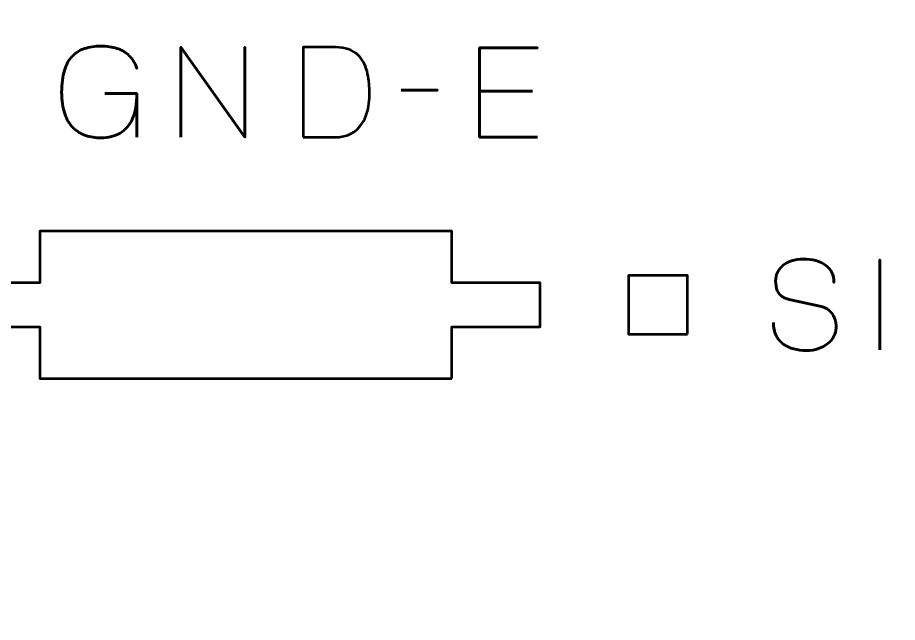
# Model space of a CAD drawing. Header units: centimetres. Extents: x -19.1 to -3.9, y -17.5 to -12.2.
# Drawn here: x -6.823 to -5.328, y -16.389 to -15.362 of the extents above; entities that cross this region are included whole.
import ezdxf

# ---------------------------------------------------------------- set-up
doc = ezdxf.new("R2010")
doc.units = ezdxf.units.CM
doc.header["$MEASUREMENT"] = 0
doc.layers.add('Layer 1', color=7, linetype='Continuous')

msp = doc.modelspace()

# ---------------------------------------------------------------- linework, layer by layer
at = {"layer": 'Layer 1', "lineweight": 53}
for points, knots in [([(-9.15, -17), (-9.15, -17), (-9.15, -12.7), (-9.15, -12.7), (-9.15, -12.7), (-9.15, -12.42391), (-8.92609, -12.2), (-8.65, -12.2), (-8.65, -12.2), (-8.65, -12.2), (-4.35, -12.2), (-4.35, -12.2), (-4.35, -12.2), (-4.07391, -12.2), (-3.85, -12.42391), (-3.85, -12.7), (-3.85, -12.7), (-3.85, -12.7), (-3.85, -17), (-3.85, -17), (-3.85, -17), (-3.85, -17.27609), (-4.07391, -17.5), (-4.35, -17.5), (-4.35, -17.5), (-4.35, -17.5), (-8.65, -17.5), (-8.65, -17.5), (-8.65, -17.5), (-8.92609, -17.5), (-9.15, -17.27609), (-9.15, -17)], [0, 0, 0, 0, 0.125, 0.125, 0.125, 0.125, 0.25, 0.25, 0.25, 0.25, 0.375, 0.375, 0.375, 0.375, 0.5, 0.5, 0.5, 0.5, 0.625, 0.625, 0.625, 0.625, 0.75, 0.75, 0.75, 0.75, 0.875, 0.875, 0.875, 0.875, 1, 1, 1, 1]), ([(-6.08501, -15.975), (-6.08501, -15.975), (-6.78501, -15.975), (-6.78501, -15.975), (-6.78501, -15.975), (-6.78501, -15.975), (-6.78501, -15.8875), (-6.78501, -15.8875), (-6.78501, -15.8875), (-6.78501, -15.8875), (-6.93501, -15.8875), (-6.93501, -15.8875), (-6.93501, -15.8875), (-6.93501, -15.8875), (-6.93501, -15.8125), (-6.93501, -15.8125), (-6.93501, -15.8125), (-6.93501, -15.8125), (-6.78501, -15.8125), (-6.78501, -15.8125), (-6.78501, -15.8125), (-6.78501, -15.8125), (-6.78501, -15.725), (-6.78501, -15.725), (-6.78501, -15.725), (-6.78501, -15.725), (-6.08501, -15.725), (-6.08501, -15.725), (-6.08501, -15.725), (-6.08501, -15.725), (-6.08501, -15.8125), (-6.08501, -15.8125), (-6.08501, -15.8125), (-6.08501, -15.8125), (-5.93501, -15.8125), (-5.93501, -15.8125), (-5.93501, -15.8125), (-5.93501, -15.8125), (-5.93501, -15.8875), (-5.93501, -15.8875), (-5.93501, -15.8875), (-5.93501, -15.8875), (-6.08501, -15.8875), (-6.08501, -15.8875), (-6.08501, -15.8875), (-6.08501, -15.8875), (-6.08501, -15.975), (-6.08501, -15.975)], [0, 0, 0, 0, 0.0833333, 0.0833333, 0.0833333, 0.0833333, 0.1666667, 0.1666667, 0.1666667, 0.1666667, 0.25, 0.25, 0.25, 0.25, 0.3333333, 0.3333333, 0.3333333, 0.3333333, 0.4166667, 0.4166667, 0.4166667, 0.4166667, 0.5, 0.5, 0.5, 0.5, 0.5833333, 0.5833333, 0.5833333, 0.5833333, 0.6666667, 0.6666667, 0.6666667, 0.6666667, 0.75, 0.75, 0.75, 0.75, 0.8333333, 0.8333333, 0.8333333, 0.8333333, 0.9166667, 0.9166667, 0.9166667, 0.9166667, 1, 1, 1, 1]), ([(-5.68501, -15.9), (-5.68501, -15.9), (-5.78501, -15.9), (-5.78501, -15.9), (-5.78501, -15.9), (-5.78501, -15.9), (-5.78501, -15.8), (-5.78501, -15.8), (-5.78501, -15.8), (-5.78501, -15.8), (-5.68501, -15.8), (-5.68501, -15.8), (-5.68501, -15.8), (-5.68501, -15.8), (-5.68501, -15.9), (-5.68501, -15.9)], [0, 0, 0, 0, 0.25, 0.25, 0.25, 0.25, 0.5, 0.5, 0.5, 0.5, 0.75, 0.75, 0.75, 0.75, 1, 1, 1, 1])]:
    msp.add_open_spline(points, degree=3, knots=knots, dxfattribs=at)
at = {"layer": 'Layer 1', "color": 5, "lineweight": 53}
for points, knots in [([(-6.67459, -15.49122), (-6.67459, -15.49122), (-6.62019, -15.49122), (-6.62019, -15.49122), (-6.62019, -15.49122), (-6.62026, -15.50854), (-6.62273, -15.52275), (-6.62767, -15.53383), (-6.62767, -15.53383), (-6.63261, -15.54494), (-6.63959, -15.55313), (-6.6487, -15.55846), (-6.6487, -15.55846), (-6.6578, -15.56375), (-6.66859, -15.56639), (-6.68115, -15.56636), (-6.68115, -15.56636), (-6.69057, -15.56639), (-6.69932, -15.56509), (-6.7074, -15.56237), (-6.7074, -15.56237), (-6.71548, -15.55969), (-6.72257, -15.55532), (-6.72864, -15.54928), (-6.72864, -15.54928), (-6.7347, -15.54325), (-6.73947, -15.53528), (-6.74285, -15.52536), (-6.74285, -15.52536), (-6.74624, -15.51545), (-6.74797, -15.50328), (-6.74804, -15.48889), (-6.74804, -15.48889), (-6.748, -15.47442), (-6.74649, -15.46222), (-6.74349, -15.4522), (-6.74349, -15.4522), (-6.74045, -15.44221), (-6.73608, -15.43417), (-6.73029, -15.42807), (-6.73029, -15.42807), (-6.72454, -15.422), (-6.71752, -15.41759), (-6.70927, -15.41484), (-6.70927, -15.41484), (-6.70101, -15.41209), (-6.69166, -15.41075), (-6.68115, -15.41078), (-6.68115, -15.41078), (-6.67117, -15.41075), (-6.66221, -15.41198), (-6.65423, -15.41449), (-6.65423, -15.41449), (-6.64626, -15.41699), (-6.63942, -15.42101), (-6.6337, -15.42655), (-6.6337, -15.42655), (-6.62795, -15.43209), (-6.62347, -15.43939), (-6.62019, -15.44846), (-6.62019, -15.44846), (-6.62347, -15.43939), (-6.62795, -15.43209), (-6.6337, -15.42655), (-6.6337, -15.42655), (-6.63942, -15.42101), (-6.64626, -15.41699), (-6.65423, -15.41449), (-6.65423, -15.41449), (-6.66221, -15.41198), (-6.67117, -15.41075), (-6.68115, -15.41078), (-6.68115, -15.41078), (-6.69166, -15.41075), (-6.70101, -15.41209), (-6.70927, -15.41484), (-6.70927, -15.41484), (-6.71752, -15.41759), (-6.72454, -15.422), (-6.73029, -15.42807), (-6.73029, -15.42807), (-6.73608, -15.43417), (-6.74045, -15.44221), (-6.74349, -15.4522), (-6.74349, -15.4522), (-6.74649, -15.46222), (-6.748, -15.47442), (-6.74804, -15.48889), (-6.74804, -15.48889), (-6.74797, -15.50328), (-6.74624, -15.51545), (-6.74285, -15.52536), (-6.74285, -15.52536), (-6.73947, -15.53528), (-6.7347, -15.54325), (-6.72864, -15.54928), (-6.72864, -15.54928), (-6.72257, -15.55532), (-6.71548, -15.55969), (-6.7074, -15.56237), (-6.7074, -15.56237), (-6.69932, -15.56509), (-6.69057, -15.56639), (-6.68115, -15.56636), (-6.68115, -15.56636), (-6.66859, -15.56639), (-6.6578, -15.56375), (-6.6487, -15.55846), (-6.6487, -15.55846), (-6.63959, -15.55313), (-6.63261, -15.54494), (-6.62767, -15.53383), (-6.62767, -15.53383), (-6.62273, -15.52275), (-6.62026, -15.50854), (-6.62019, -15.49122), (-6.62019, -15.49122), (-6.62019, -15.49122), (-6.67459, -15.49122), (-6.67459, -15.49122)], [0, 0, 0, 0, 0.0333333, 0.0333333, 0.0333333, 0.0333333, 0.0666667, 0.0666667, 0.0666667, 0.0666667, 0.1, 0.1, 0.1, 0.1, 0.1333333, 0.1333333, 0.1333333, 0.1333333, 0.1666667, 0.1666667, 0.1666667, 0.1666667, 0.2, 0.2, 0.2, 0.2, 0.2333333, 0.2333333, 0.2333333, 0.2333333, 0.2666667, 0.2666667, 0.2666667, 0.2666667, 0.3, 0.3, 0.3, 0.3, 0.3333333, 0.3333333, 0.3333333, 0.3333333, 0.3666667, 0.3666667, 0.3666667, 0.3666667, 0.4, 0.4, 0.4, 0.4, 0.4333333, 0.4333333, 0.4333333, 0.4333333, 0.4666667, 0.4666667, 0.4666667, 0.4666667, 0.5, 0.5, 0.5, 0.5, 0.5333333, 0.5333333, 0.5333333, 0.5333333, 0.5666667, 0.5666667, 0.5666667, 0.5666667, 0.6, 0.6, 0.6, 0.6, 0.6333333, 0.6333333, 0.6333333, 0.6333333, 0.6666667, 0.6666667, 0.6666667, 0.6666667, 0.7, 0.7, 0.7, 0.7, 0.7333333, 0.7333333, 0.7333333, 0.7333333, 0.7666667, 0.7666667, 0.7666667, 0.7666667, 0.8, 0.8, 0.8, 0.8, 0.8333333, 0.8333333, 0.8333333, 0.8333333, 0.8666667, 0.8666667, 0.8666667, 0.8666667, 0.9, 0.9, 0.9, 0.9, 0.9333333, 0.9333333, 0.9333333, 0.9333333, 0.9666667, 0.9666667, 0.9666667, 0.9666667, 1, 1, 1, 1]), ([(-6.54547, -15.5653), (-6.54547, -15.5653), (-6.54547, -15.41269), (-6.54547, -15.41269), (-6.54547, -15.41269), (-6.54547, -15.41269), (-6.43667, -15.5653), (-6.43667, -15.5653), (-6.43667, -15.5653), (-6.43667, -15.5653), (-6.43667, -15.41269), (-6.43667, -15.41269), (-6.43667, -15.41269), (-6.43667, -15.41269), (-6.43667, -15.5653), (-6.43667, -15.5653), (-6.43667, -15.5653), (-6.43667, -15.5653), (-6.54547, -15.41269), (-6.54547, -15.41269), (-6.54547, -15.41269), (-6.54547, -15.41269), (-6.54547, -15.5653), (-6.54547, -15.5653)], [0, 0, 0, 0, 0.1666667, 0.1666667, 0.1666667, 0.1666667, 0.3333333, 0.3333333, 0.3333333, 0.3333333, 0.5, 0.5, 0.5, 0.5, 0.6666667, 0.6666667, 0.6666667, 0.6666667, 0.8333333, 0.8333333, 0.8333333, 0.8333333, 1, 1, 1, 1]), ([(-6.33782, -15.5653), (-6.33782, -15.5653), (-6.33782, -15.41269), (-6.33782, -15.41269), (-6.33782, -15.41269), (-6.33782, -15.41269), (-6.28279, -15.41269), (-6.28279, -15.41269), (-6.28279, -15.41269), (-6.27442, -15.41272), (-6.26719, -15.41381), (-6.26109, -15.41597), (-6.26109, -15.41597), (-6.25502, -15.41812), (-6.24987, -15.42108), (-6.24571, -15.42482), (-6.24571, -15.42482), (-6.24151, -15.4286), (-6.23812, -15.43294), (-6.23548, -15.4378), (-6.23548, -15.4378), (-6.23283, -15.44271), (-6.23078, -15.44793), (-6.22934, -15.45347), (-6.22934, -15.45347), (-6.22789, -15.45897), (-6.22687, -15.46458), (-6.22623, -15.47026), (-6.22623, -15.47026), (-6.2256, -15.47594), (-6.22518, -15.48144), (-6.225, -15.48677), (-6.225, -15.48677), (-6.22475, -15.4921), (-6.22493, -15.49771), (-6.22549, -15.5036), (-6.22549, -15.5036), (-6.22606, -15.50949), (-6.22712, -15.51538), (-6.2287, -15.52124), (-6.2287, -15.52124), (-6.23026, -15.52709), (-6.23248, -15.53267), (-6.23534, -15.53792), (-6.23534, -15.53792), (-6.23816, -15.54322), (-6.24176, -15.54791), (-6.24606, -15.552), (-6.24606, -15.552), (-6.2504, -15.55609), (-6.25559, -15.55934), (-6.26165, -15.5617), (-6.26165, -15.5617), (-6.26772, -15.56407), (-6.27478, -15.56526), (-6.28279, -15.5653), (-6.28279, -15.5653), (-6.28279, -15.5653), (-6.33782, -15.5653), (-6.33782, -15.5653)], [0, 0, 0, 0, 0.0666667, 0.0666667, 0.0666667, 0.0666667, 0.1333333, 0.1333333, 0.1333333, 0.1333333, 0.2, 0.2, 0.2, 0.2, 0.2666667, 0.2666667, 0.2666667, 0.2666667, 0.3333333, 0.3333333, 0.3333333, 0.3333333, 0.4, 0.4, 0.4, 0.4, 0.4666667, 0.4666667, 0.4666667, 0.4666667, 0.5333333, 0.5333333, 0.5333333, 0.5333333, 0.6, 0.6, 0.6, 0.6, 0.6666667, 0.6666667, 0.6666667, 0.6666667, 0.7333333, 0.7333333, 0.7333333, 0.7333333, 0.8, 0.8, 0.8, 0.8, 0.8666667, 0.8666667, 0.8666667, 0.8666667, 0.9333333, 0.9333333, 0.9333333, 0.9333333, 1, 1, 1, 1]), ([(-6.33782, -15.5653), (-6.33782, -15.5653), (-6.33782, -15.41269), (-6.33782, -15.41269), (-6.33782, -15.41269), (-6.33782, -15.41269), (-6.28279, -15.41269), (-6.28279, -15.41269), (-6.28279, -15.41269), (-6.27442, -15.41272), (-6.26719, -15.41381), (-6.26109, -15.41597), (-6.26109, -15.41597), (-6.25502, -15.41812), (-6.24987, -15.42108), (-6.24571, -15.42482), (-6.24571, -15.42482), (-6.24151, -15.4286), (-6.23812, -15.43294), (-6.23548, -15.4378), (-6.23548, -15.4378), (-6.23283, -15.44271), (-6.23078, -15.44793), (-6.22934, -15.45347), (-6.22934, -15.45347), (-6.22789, -15.45897), (-6.22687, -15.46458), (-6.22623, -15.47026), (-6.22623, -15.47026), (-6.2256, -15.47594), (-6.22518, -15.48144), (-6.225, -15.48677), (-6.225, -15.48677), (-6.22475, -15.4921), (-6.22493, -15.49771), (-6.22549, -15.5036), (-6.22549, -15.5036), (-6.22606, -15.50949), (-6.22712, -15.51538), (-6.2287, -15.52124), (-6.2287, -15.52124), (-6.23026, -15.52709), (-6.23248, -15.53267), (-6.23534, -15.53792), (-6.23534, -15.53792), (-6.23816, -15.54322), (-6.24176, -15.54791), (-6.24606, -15.552), (-6.24606, -15.552), (-6.2504, -15.55609), (-6.25559, -15.55934), (-6.26165, -15.5617), (-6.26165, -15.5617), (-6.26772, -15.56407), (-6.27478, -15.56526), (-6.28279, -15.5653), (-6.28279, -15.5653), (-6.28279, -15.5653), (-6.33782, -15.5653), (-6.33782, -15.5653)], [0, 0, 0, 0, 0.0666667, 0.0666667, 0.0666667, 0.0666667, 0.1333333, 0.1333333, 0.1333333, 0.1333333, 0.2, 0.2, 0.2, 0.2, 0.2666667, 0.2666667, 0.2666667, 0.2666667, 0.3333333, 0.3333333, 0.3333333, 0.3333333, 0.4, 0.4, 0.4, 0.4, 0.4666667, 0.4666667, 0.4666667, 0.4666667, 0.5333333, 0.5333333, 0.5333333, 0.5333333, 0.6, 0.6, 0.6, 0.6, 0.6666667, 0.6666667, 0.6666667, 0.6666667, 0.7333333, 0.7333333, 0.7333333, 0.7333333, 0.8, 0.8, 0.8, 0.8, 0.8666667, 0.8666667, 0.8666667, 0.8666667, 0.9333333, 0.9333333, 0.9333333, 0.9333333, 1, 1, 1, 1]), ([(-5.93988, -15.5653), (-5.93988, -15.5653), (-6.03852, -15.5653), (-6.03852, -15.5653), (-6.03852, -15.5653), (-6.03852, -15.5653), (-6.03852, -15.41353), (-6.03852, -15.41353), (-6.03852, -15.41353), (-6.03852, -15.41353), (-5.93988, -15.41353), (-5.93988, -15.41353), (-5.93988, -15.41353), (-5.93988, -15.41353), (-6.03852, -15.41353), (-6.03852, -15.41353), (-6.03852, -15.41353), (-6.03852, -15.41353), (-6.03852, -15.5653), (-6.03852, -15.5653), (-6.03852, -15.5653), (-6.03852, -15.5653), (-5.93988, -15.5653), (-5.93988, -15.5653)], [0, 0, 0, 0, 0.1666667, 0.1666667, 0.1666667, 0.1666667, 0.3333333, 0.3333333, 0.3333333, 0.3333333, 0.5, 0.5, 0.5, 0.5, 0.6666667, 0.6666667, 0.6666667, 0.6666667, 0.8333333, 0.8333333, 0.8333333, 0.8333333, 1, 1, 1, 1]), ([(-6.62019, -15.5653), (-6.62019, -15.5653), (-6.62019, -15.49122), (-6.62019, -15.49122), (-6.62019, -15.49122), (-6.62019, -15.49122), (-6.62019, -15.5653), (-6.62019, -15.5653)], [0, 0, 0, 0, 0.5, 0.5, 0.5, 0.5, 1, 1, 1, 1]), ([(-6.17145, -15.4855), (-6.17145, -15.4855), (-6.10985, -15.4855), (-6.10985, -15.4855), (-6.10985, -15.4855), (-6.10985, -15.4855), (-6.17145, -15.4855), (-6.17145, -15.4855)], [0, 0, 0, 0, 0.5, 0.5, 0.5, 0.5, 1, 1, 1, 1]), ([(-5.94835, -15.48719), (-5.94835, -15.48719), (-6.03852, -15.48719), (-6.03852, -15.48719), (-6.03852, -15.48719), (-6.03852, -15.48719), (-5.94835, -15.48719), (-5.94835, -15.48719)], [0, 0, 0, 0, 0.5, 0.5, 0.5, 0.5, 1, 1, 1, 1]), ([(-5.53909, -15.88017), (-5.53902, -15.8886), (-5.53754, -15.89583), (-5.53457, -15.90186), (-5.53457, -15.90186), (-5.53165, -15.90786), (-5.52755, -15.91276), (-5.5224, -15.91657), (-5.5224, -15.91657), (-5.51722, -15.92035), (-5.51126, -15.92313), (-5.50452, -15.92493), (-5.50452, -15.92493), (-5.49781, -15.9267), (-5.49062, -15.92758), (-5.483, -15.92758), (-5.483, -15.92758), (-5.47531, -15.92754), (-5.46839, -15.92642), (-5.46222, -15.92426), (-5.46222, -15.92426), (-5.45608, -15.92211), (-5.45082, -15.91922), (-5.44641, -15.91559), (-5.44641, -15.91559), (-5.44204, -15.91195), (-5.43865, -15.90789), (-5.43625, -15.90338), (-5.43625, -15.90338), (-5.43385, -15.89886), (-5.43258, -15.89424), (-5.43241, -15.88948), (-5.43241, -15.88948), (-5.4322, -15.88324), (-5.43311, -15.87752), (-5.43512, -15.87237), (-5.43512, -15.87237), (-5.43714, -15.86722), (-5.44024, -15.86291), (-5.44444, -15.85939), (-5.44444, -15.85939), (-5.4486, -15.85586), (-5.45386, -15.85339), (-5.46014, -15.85201), (-5.46014, -15.85201), (-5.46014, -15.85201), (-5.512, -15.8408), (-5.512, -15.8408), (-5.512, -15.8408), (-5.51686, -15.83977), (-5.52106, -15.83804), (-5.52452, -15.83564), (-5.52452, -15.83564), (-5.52798, -15.83321), (-5.53066, -15.82986), (-5.53249, -15.82556), (-5.53249, -15.82556), (-5.53433, -15.82129), (-5.53528, -15.81585), (-5.53528, -15.80926), (-5.53528, -15.80926), (-5.53528, -15.80425), (-5.53426, -15.79952), (-5.53218, -15.79507), (-5.53218, -15.79507), (-5.53013, -15.79063), (-5.5271, -15.78671), (-5.52311, -15.78326), (-5.52311, -15.78326), (-5.51912, -15.77983), (-5.51418, -15.77715), (-5.50833, -15.77521), (-5.50833, -15.77521), (-5.50244, -15.77324), (-5.4957, -15.77225), (-5.48808, -15.77221), (-5.48808, -15.77221), (-5.48042, -15.77221), (-5.4734, -15.7731), (-5.46698, -15.77486), (-5.46698, -15.77486), (-5.4606, -15.77662), (-5.45506, -15.77916), (-5.4504, -15.78255), (-5.4504, -15.78255), (-5.44574, -15.78594), (-5.44214, -15.7901), (-5.43968, -15.79497), (-5.43968, -15.79497), (-5.43721, -15.79987), (-5.43604, -15.80548), (-5.43622, -15.8118), (-5.43622, -15.8118), (-5.43604, -15.80548), (-5.43721, -15.79987), (-5.43968, -15.79497), (-5.43968, -15.79497), (-5.44214, -15.7901), (-5.44574, -15.78594), (-5.4504, -15.78255), (-5.4504, -15.78255), (-5.45506, -15.77916), (-5.4606, -15.77662), (-5.46698, -15.77486), (-5.46698, -15.77486), (-5.4734, -15.7731), (-5.48042, -15.77221), (-5.48808, -15.77221), (-5.48808, -15.77221), (-5.4957, -15.77225), (-5.50244, -15.77324), (-5.50833, -15.77521), (-5.50833, -15.77521), (-5.51418, -15.77715), (-5.51912, -15.77983), (-5.52311, -15.78326), (-5.52311, -15.78326), (-5.5271, -15.78671), (-5.53013, -15.79063), (-5.53218, -15.79507), (-5.53218, -15.79507), (-5.53426, -15.79952), (-5.53528, -15.80425), (-5.53528, -15.80926), (-5.53528, -15.80926), (-5.53528, -15.81585), (-5.53436, -15.82129), (-5.5326, -15.82552), (-5.5326, -15.82552), (-5.5308, -15.82979), (-5.52815, -15.8331), (-5.5247, -15.83554), (-5.5247, -15.83554), (-5.52124, -15.83794), (-5.51701, -15.8397), (-5.512, -15.8408), (-5.512, -15.8408), (-5.512, -15.8408), (-5.46014, -15.85201), (-5.46014, -15.85201), (-5.46014, -15.85201), (-5.45372, -15.85339), (-5.44842, -15.85586), (-5.44426, -15.85939), (-5.44426, -15.85939), (-5.44006, -15.86291), (-5.43699, -15.86722), (-5.43502, -15.87237), (-5.43502, -15.87237), (-5.43308, -15.87752), (-5.4322, -15.88324), (-5.43241, -15.88948), (-5.43241, -15.88948), (-5.43258, -15.89424), (-5.43385, -15.89886), (-5.43625, -15.90338), (-5.43625, -15.90338), (-5.43865, -15.90789), (-5.44204, -15.91195), (-5.44641, -15.91559), (-5.44641, -15.91559), (-5.45082, -15.91922), (-5.45608, -15.92211), (-5.46222, -15.92426), (-5.46222, -15.92426), (-5.46839, -15.92642), (-5.47531, -15.92754), (-5.483, -15.92758), (-5.483, -15.92758), (-5.49062, -15.92758), (-5.49781, -15.9267), (-5.50452, -15.92493), (-5.50452, -15.92493), (-5.51126, -15.92313), (-5.51722, -15.92035), (-5.5224, -15.91657), (-5.5224, -15.91657), (-5.52755, -15.91276), (-5.53165, -15.90786), (-5.53457, -15.90186), (-5.53457, -15.90186), (-5.53754, -15.89583), (-5.53902, -15.8886), (-5.53909, -15.88017)], [0, 0, 0, 0, 0.0217391, 0.0217391, 0.0217391, 0.0217391, 0.0434783, 0.0434783, 0.0434783, 0.0434783, 0.0652174, 0.0652174, 0.0652174, 0.0652174, 0.0869565, 0.0869565, 0.0869565, 0.0869565, 0.1086957, 0.1086957, 0.1086957, 0.1086957, 0.1304348, 0.1304348, 0.1304348, 0.1304348, 0.1521739, 0.1521739, 0.1521739, 0.1521739, 0.173913, 0.173913, 0.173913, 0.173913, 0.1956522, 0.1956522, 0.1956522, 0.1956522, 0.2173913, 0.2173913, 0.2173913, 0.2173913, 0.2391304, 0.2391304, 0.2391304, 0.2391304, 0.2608696, 0.2608696, 0.2608696, 0.2608696, 0.2826087, 0.2826087, 0.2826087, 0.2826087, 0.3043478, 0.3043478, 0.3043478, 0.3043478, 0.326087, 0.326087, 0.326087, 0.326087, 0.3478261, 0.3478261, 0.3478261, 0.3478261, 0.3695652, 0.3695652, 0.3695652, 0.3695652, 0.3913043, 0.3913043, 0.3913043, 0.3913043, 0.4130435, 0.4130435, 0.4130435, 0.4130435, 0.4347826, 0.4347826, 0.4347826, 0.4347826, 0.4565217, 0.4565217, 0.4565217, 0.4565217, 0.4782609, 0.4782609, 0.4782609, 0.4782609, 0.5, 0.5, 0.5, 0.5, 0.5217391, 0.5217391, 0.5217391, 0.5217391, 0.5434783, 0.5434783, 0.5434783, 0.5434783, 0.5652174, 0.5652174, 0.5652174, 0.5652174, 0.5869565, 0.5869565, 0.5869565, 0.5869565, 0.6086957, 0.6086957, 0.6086957, 0.6086957, 0.6304348, 0.6304348, 0.6304348, 0.6304348, 0.6521739, 0.6521739, 0.6521739, 0.6521739, 0.673913, 0.673913, 0.673913, 0.673913, 0.6956522, 0.6956522, 0.6956522, 0.6956522, 0.7173913, 0.7173913, 0.7173913, 0.7173913, 0.7391304, 0.7391304, 0.7391304, 0.7391304, 0.7608696, 0.7608696, 0.7608696, 0.7608696, 0.7826087, 0.7826087, 0.7826087, 0.7826087, 0.8043478, 0.8043478, 0.8043478, 0.8043478, 0.826087, 0.826087, 0.826087, 0.826087, 0.8478261, 0.8478261, 0.8478261, 0.8478261, 0.8695652, 0.8695652, 0.8695652, 0.8695652, 0.8913043, 0.8913043, 0.8913043, 0.8913043, 0.9130435, 0.9130435, 0.9130435, 0.9130435, 0.9347826, 0.9347826, 0.9347826, 0.9347826, 0.9565217, 0.9565217, 0.9565217, 0.9565217, 0.9782609, 0.9782609, 0.9782609, 0.9782609, 1, 1, 1, 1]), ([(-5.35811, -15.92631), (-5.35811, -15.92631), (-5.35811, -15.7737), (-5.35811, -15.7737), (-5.35811, -15.7737), (-5.35811, -15.7737), (-5.35811, -15.92631), (-5.35811, -15.92631)], [0, 0, 0, 0, 0.5, 0.5, 0.5, 0.5, 1, 1, 1, 1])]:
    msp.add_open_spline(points, degree=3, knots=knots, dxfattribs=at)

doc.saveas('drawing.dxf')
